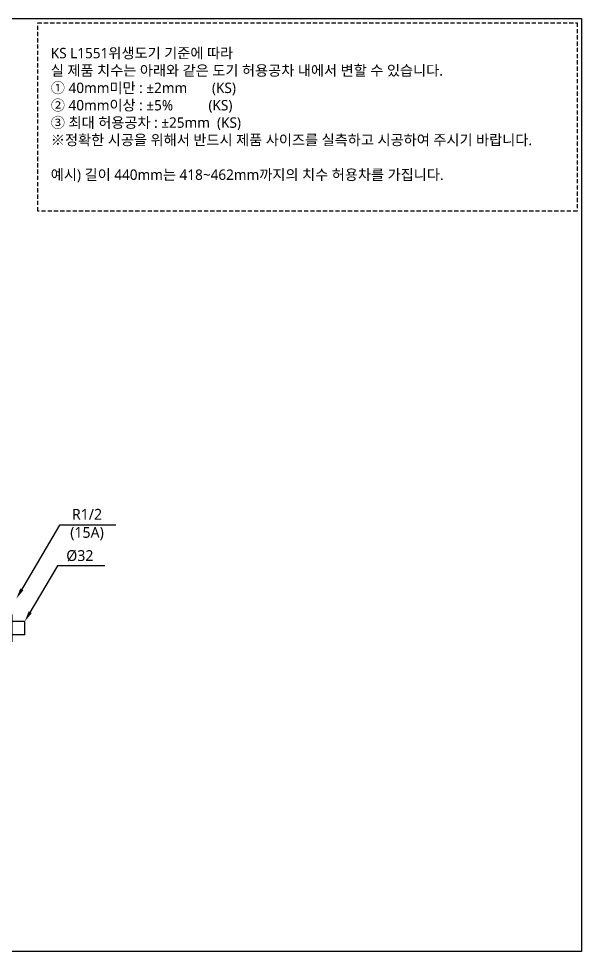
# Model space of a CAD drawing. Extents: x 7672 to 11125, y -4815 to -2578.
# Drawn here: x 9776 to 11125, y -4815 to -2578 of the extents above; entities that cross this region are included whole.
import ezdxf

# ---------------------------------------------------------------- set-up
doc = ezdxf.new("R2010")
doc.units = 0
doc.header["$LTSCALE"] = 20
doc.header["$MEASUREMENT"] = 0
doc.linetypes.add('DASHED', pattern=[0.75, 0.5, -0.25])
doc.linetypes.add('HIDDEN', pattern=[0.375, 0.25, -0.125])
doc.layers.get('0').update_dxf_attribs({"linetype": 'CONTINUOUS'})
for name, color, linetype in [('1', 1, 'CONTINUOUS'), ('2', 2, 'HIDDEN'), ('3', 3, 'CONTINUOUS'), ('4', 4, 'CONTINUOUS'), ('SA-DOOR', 4, 'CONTINUOUS')]:
    doc.layers.add(name, color=color, linetype=linetype)
doc.styles.add('ROMANS', font='romans')
doc.styles.get("Standard").update_dxf_attribs({"font": 'NanumGothic.ttf'})

# ---------------------------------------------------------------- blocks, each defined once
blk = doc.blocks.new('A$C7012546D')
at = {"layer": '4'}
for p, q in [((0, 49.9), (0, 32.5)), ((16, 65), (16, 0)), ((47.1, 48.4), (16, 48.4)), ((47.1, 16.6), (47.1, 48.4)), ((0, 15.1), (0, 32.5)), ((47.1, 16.6), (16, 16.6))]:
    blk.add_line(p, q, dxfattribs=at)
for centre, radius, start, end in [((20, 49), 20, 146.2077, 177.4359), ((11.3, 54.1), 10, 111.1927, 142.8035), ((17.5, 35), 30, 92.866, 109.0071), ((20, 16), 20, 182.5641, 213.7923), ((11.3, 10.9), 10, 217.1965, 248.8073), ((17.5, 30), 30, 250.9929, 267.134)]:
    blk.add_arc(centre, radius, start, end, dxfattribs=at)

msp = doc.modelspace()

# ---------------------------------------------------------------- linework, layer by layer
at = {"color": 3}
for p, q in [((9873.8, -3792.7, -0.8), (9780.4, -3952.1, -0.8)), ((10008.5, -3792.7, -0.8), (9873.8, -3792.7, -0.8)), ((9868.7, -3890.3, -0.8), (9800.5, -4006.8, -0.8)), ((9982.7, -3890.3, -0.8), (9868.7, -3890.3, -0.8))]:
    msp.add_line(p, q, dxfattribs=at)
at = {"layer": '1', "color": 3}
for points in [[(9787.1, -3949.2, -0.8), (9779.7, -3944.8, -0.8), (9770.3, -3969.4, -0.8)], [(9807.2, -4003.9, -0.8), (9799.8, -3999.5, -0.8), (9790.4, -4024.1, -0.8)]]:
    msp.add_solid(points, dxfattribs=at)
at = {"layer": '3', "linetype": 'DASHED'}
msp.add_lwpolyline([(9821.5, -2587.9), (11115.4, -2587.9), (11115.4, -3039.8), (9821.5, -3039.8)], close=True, dxfattribs=at)
at = {"layer": 'SA-DOOR', "color": 7}
msp.add_lwpolyline([(7672.4, -2577.9), (11125.4, -2577.9), (11125.4, -4815.4), (7672.4, -4815.4)], close=True, dxfattribs=at)

# ---------------------------------------------------------------- block references
at = {"layer": '1'}
msp.add_blockref('A$C7012546D', (9743.3, -4072.5, -0.8), dxfattribs=at)

# ---------------------------------------------------------------- texts
at = {"layer": '1', "color": 2, "char_height": 26, "attachment_point": 5}
for s, insert in [('R1/2\\P(15A)', (9939.8, -3791.5, -0.8)), ('%%C32', (9922.6, -3866.5, -0.8))]:
    msp.add_mtext(s, dxfattribs=dict(at, insert=insert))
at = {"layer": '2', "color": 7, "insert": (9852.9, -2809.2), "char_height": 25, "attachment_point": 4, "style": 'ROMANS'}
msp.add_mtext('{\\fNanumGothic|b0|i0|c0|p50;KS L1551\\fNanumGothic|b0|i0|c129|p50;위생도기 기준에 따라 \\P실 제품 치수는 아래와 같은 도기 허용공차 내에서 변할 수 있습니다. \\fNanumGothic|b0|i0|c0|p50;\\P\\fNanumGothic|b0|i0|c129|p50;① \\fNanumGothic|b0|i0|c0|p50;40mm\\fNanumGothic|b0|i0|c129|p50;미만 : ±2mm       (KS)\\fNanumGothic|b0|i0|c0|p50; \\P\\fNanumGothic|b0|i0|c129|p50;② \\fNanumGothic|b0|i0|c0|p50;40mm\\fNanumGothic|b0|i0|c129|p50;이상 : ±5%          (KS)\\fNanumGothic|b0|i0|c0|p50;\\P\\fNanumGothic|b0|i0|c129|p50;③ 최대 허용공차 : ±25mm  (KS)\\fNanumGothic|b0|i0|c0|p50;\\P※\\fNanumGothic|b0|i0|c129|p50;정확한 시공을 위해서 반드시 제품 사이즈를 실측하고 시공하여 주시기 바랍니다\\fNanumGothic|b0|i0|c0|p50;.\\P\\P\\fNanumGothic|b0|i0|c129|p50;예시\\fNanumGothic|b0|i0|c0|p50;) \\fNanumGothic|b0|i0|c129|p50;길이 \\fNanumGothic|b0|i0|c0|p50;4\\fNanumGothic|b0|i0|c129|p50;40\\fNanumGothic|b0|i0|c0|p50;mm\\fNanumGothic|b0|i0|c129|p50;는 \\fNanumGothic|b0|i0|c0|p50;4\\fNanumGothic|b0|i0|c129|p50;18\\fNanumGothic|b0|i0|c0|p50;~\\fNanumGothic|b0|i0|c129|p50;462\\fNanumGothic|b0|i0|c0|p50;mm\\fNanumGothic|b0|i0|c129|p50;까지의 치수 허용차를 가집니다\\fNanumGothic|b0|i0|c0|p50;.}', dxfattribs=at)

doc.saveas('drawing.dxf')
